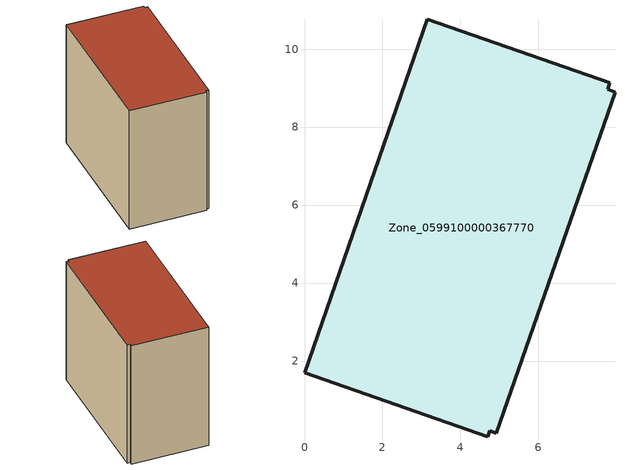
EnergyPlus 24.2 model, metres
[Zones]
Zone_0599100000367770
 floor ground (C_G): 7.96,8.9 4.92,0.14 4.75,0.21 4.7,0.06 0,1.7 3.15,10.76 7.83,9.13 7.77,8.97 z0
 wall outside (C_F): 0,1.7 4.7,0.06 4.75,0.21 4.92,0.14 7.96,8.9 7.77,8.97 7.83,9.13 3.15,10.76 0,1.7 z0:8.57
 roof outside (C_R): 4.92,0.14 7.96,8.9 7.77,8.97 7.83,9.13 3.15,10.76 0,1.7 4.7,0.06 4.75,0.21 z8.57
[BUILDING]
Pand.0599100000367770: North Axis=0; Terrain=City; Loads Convergence Tolerance Value=0.04; Temperature Convergence Tolerance Value=0.4; Solar Distribution=FullExterior; Maximum Number of Warmup Days=25; Minimum Number of Warmup Days=1
[Site:Location]
Rotterdam.The.Hague.AP_ZH_NLD Design_Conditions: Latitude=51.96; Longitude=4.45; Time Zone=1; Elevation=-4.5
[SITE:GROUNDTEMPERATURE:BUILDINGSURFACE]
18, 18, 18, 18, 18, 18, 18, 18, 18, 18, 18, 18
[MATERIAL] Thermal Absorptance=0.9; Solar Absorptance=0.7; Visible Absorptance=0.7
Name | Roughness | Thickness | Conductivity | Density | Specific Heat
G.TC.1992-2005 | MediumSmooth | 0.15 | 0.06 | 540 | 1210
F.TC.1992-2005 | Rough | 0.3 | 0.12 | 1920 | 840
R.TC.1992-2005 | MediumRough | 0.2 | 0.08 | 1500 | 1000
[CONSTRUCTION]
C_G: G.TC.1992-2005
C_F: F.TC.1992-2005
C_R: R.TC.1992-2005
[ZONE]
Zone_0599100000367770: Type=1; Multiplier=1; Ceiling Height=Autocalculate; Volume=Autocalculate; Floor Area=autocalculate; Part of Total Floor Area=Yes
[ZONEINFILTRATION:DESIGNFLOWRATE]
Infil_Zone_0599100000367770: Zone or ZoneList or Space or SpaceList=Zone_0599100000367770; Schedule=AlwaysOn; Design Flow Rate Calculation Method=Flow/Area; Flow Rate per Floor Area=0.0015; Constant Term Coefficient=1; Temperature Term Coefficient=0; Velocity Term Coefficient=0; Velocity Squared Term Coefficient=0
[HVACTEMPLATE:ZONE:IDEALLOADSAIRSYSTEM]
Zone_0599100000367770: Maximum Heating Supply Air Temperature=50; Minimum Cooling Supply Air Temperature=13; Maximum Heating Supply Air Humidity Ratio=0.0156; Minimum Cooling Supply Air Humidity Ratio=0.0077; Heating Limit=NoLimit; Cooling Limit=NoLimit; Dehumidification Control Type=ConstantSensibleHeatRatio; Cooling Sensible Heat Ratio=0.7; Dehumidification Setpoint=60; Humidification Control Type=None; Humidification Setpoint=30; Outdoor Air Method=None; Outdoor Air Flow Rate per Person=0.00944; Outdoor Air Flow Rate per Zone Floor Area=0; Outdoor Air Flow Rate per Zone=0; Demand Controlled Ventilation Type=None; Outdoor Air Economizer Type=NoEconomizer; Heat Recovery Type=None; Sensible Heat Recovery Effectiveness=0.7; Latent Heat Recovery Effectiveness=0.65
[ZONECONTROL:THERMOSTAT]
ThermostatControl_Zone_0599100000367770: Zone or ZoneList=Zone_0599100000367770; Control Type Schedule=DualSetpointControlType; Control 1=Thermostat_Zone_0599100000367770; Temperature Difference Between Cutout And Setpoint=0
[THERMOSTATSETPOINT:DUALSETPOINT]
Thermostat_Zone_0599100000367770: Heating Setpoint Temperature Schedule=HeatingSetpoint_Zone_0599100000367770; Cooling Setpoint Temperature Schedule=CoolingSetpoint_Zone_0599100000367770
[SCHEDULE:COMPACT]
HeatingSetpoint_Zone_0599100000367770: Through: 12/31, For: AllDays, Until: 24:00, 21
CoolingSetpoint_Zone_0599100000367770: Through: 12/31, For: AllDays, Until: 24:00, 24
DualSetpointControlType: Through: 12/31, For: AllDays, Until: 24:00, 4
AlwaysOn: Through: 12/31, For: AllDays, Until: 24:00, 1
